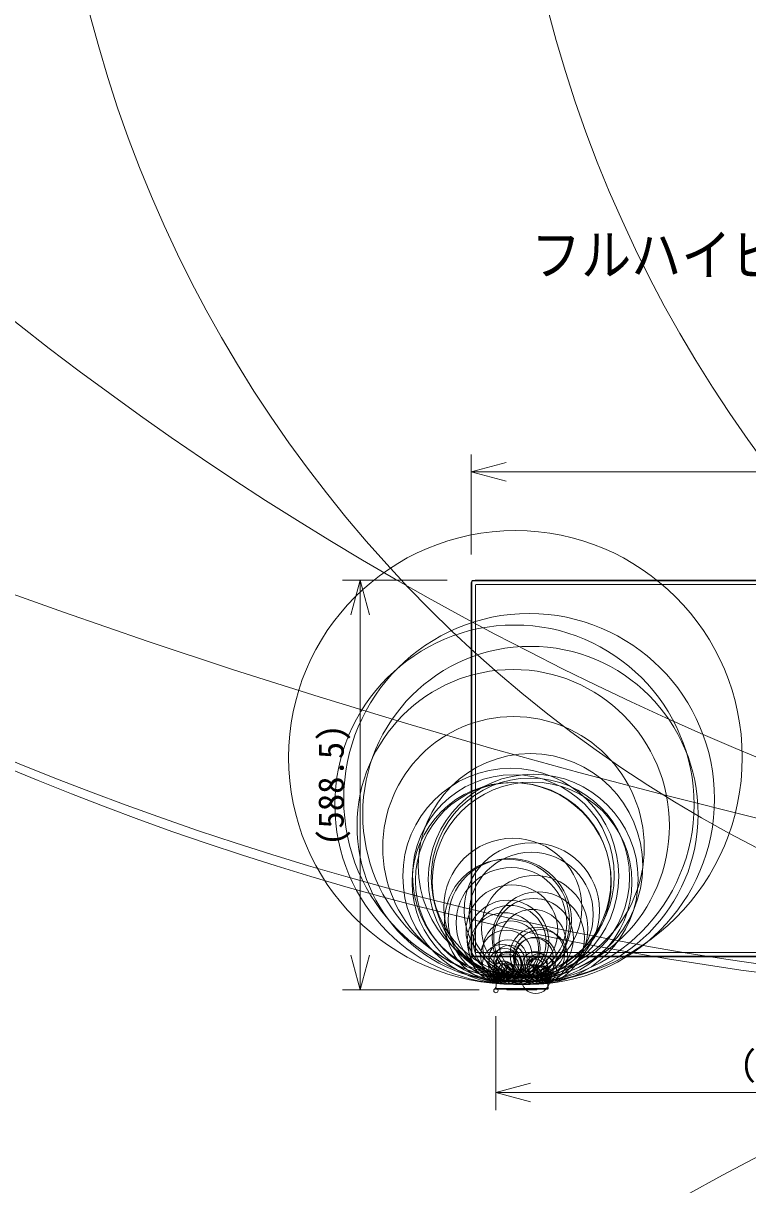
# Model space of a CAD drawing. Units: millimetres, scale not verified. Extents: x -420 to 631, y -242 to 1051.
# Drawn here: x -72 to -19.9, y -11.9 to 71.5 of the extents above; entities that cross this region are included whole.
import ezdxf
from ezdxf.enums import TextEntityAlignment as Align

# ---------------------------------------------------------------- set-up
doc = ezdxf.new("R2010")
doc.units = ezdxf.units.MM
doc.header["$LTSCALE"] = 0.125
for name, color, linetype, lineweight in [('0-0_0', 7, 'Continuous', 20), ('0-4_SUNPO', 3, 'Continuous', 18), ('0-5_GAIKEI', 1, 'Continuous', 18)]:
    doc.layers.add(name, color=color, linetype=linetype, lineweight=lineweight)
doc.layers.add('0-1_MOJI1', color=7, linetype='Continuous')
doc.styles.add('ＭＳ ゴシック', font='')
doc.styles.get('ＭＳ ゴシック').set_extended_font_data('MS Gothic')

# ---------------------------------------------------------------- blocks, each defined once
blk = doc.blocks.new('_Open30')
at = {"layer": '0-0_0'}
blk.add_line((0, 0), (-1, 0), dxfattribs=at)
blk.add_lwpolyline([(-1, 0.26795), (0, 0), (-1, -0.26795)], dxfattribs=at)
blk = doc.blocks.new('D1')
at = {"layer": '0-4_SUNPO'}
for p, q in [((22.9796, 218.9754), (15.4698, 218.9754)), ((16.7198, 216.4754), (16.7198, 192.0475)), ((25.2751, 189.5475), (15.4698, 189.5475))]:
    blk.add_line(p, q, dxfattribs=at)
at = {"layer": '0-4_SUNPO', "xscale": 2.5, "yscale": 2.5}
for p, rotation in [((16.7198, 218.9754), 90), ((16.7198, 189.5475), 270)]:
    blk.add_blockref('_Open30', p, dxfattribs=dict(at, rotation=rotation))
at = {"layer": '0-4_SUNPO', "color": 7, "style": 'ＭＳ ゴシック'}
blk.add_text('(588.5)', height=1.833, rotation=90, dxfattribs=at).set_placement((16.0948, 199.8865), align=Align.BOTTOM_LEFT)
blk = doc.blocks.new('D3')
at = {"layer": '0-4_SUNPO'}
for p, q in [((26.4751, 187.6519), (26.4751, 180.9176)), ((70.3047, 187.6519), (70.3047, 180.9176)), ((28.9751, 182.1676), (67.8047, 182.1676))]:
    blk.add_line(p, q, dxfattribs=at)
at = {"layer": '0-4_SUNPO', "xscale": 2.5, "yscale": 2.5, "rotation": 180}
blk.add_blockref('_Open30', (26.4751, 182.1676), dxfattribs=at)
at = {"layer": '0-4_SUNPO', "xscale": 2.5, "yscale": 2.5}
blk.add_blockref('_Open30', (70.3047, 182.1676), dxfattribs=at)
at = {"layer": '0-4_SUNPO', "color": 7, "style": 'ＭＳ ゴシック'}
blk.add_text('(876.5)', height=1.833, dxfattribs=at).set_placement((44.0149, 182.7926), align=Align.BOTTOM_LEFT)
blk = doc.blocks.new('D4')
at = {"layer": '0-4_SUNPO'}
for p, q in [((24.7109, 220.8078), (24.7109, 228.0069)), ((72.0609, 220.8078), (72.0609, 228.0069)), ((27.2109, 226.7569), (69.5609, 226.7569))]:
    blk.add_line(p, q, dxfattribs=at)
at = {"layer": '0-4_SUNPO', "xscale": 2.5, "yscale": 2.5, "rotation": 180}
blk.add_blockref('_Open30', (24.7109, 226.7569), dxfattribs=at)
at = {"layer": '0-4_SUNPO', "xscale": 2.5, "yscale": 2.5}
blk.add_blockref('_Open30', (72.0609, 226.7569), dxfattribs=at)
at = {"layer": '0-4_SUNPO', "color": 7, "style": 'ＭＳ ゴシック'}
blk.add_text('947', height=1.833, dxfattribs=at).set_placement((46.5109, 227.3819), align=Align.BOTTOM_LEFT)

msp = doc.modelspace()

# ---------------------------------------------------------------- linework, layer by layer
at = {"layer": '0-5_GAIKEI'}
for p, q in [((-39.7973, 4.7106), (-39.7973, 31.1969)), ((-39.7973, 31.1969), (-39.7798, 31.1969)), ((-39.7973, 31.1719), (-39.7798, 31.1719)), ((-39.7497, 31.3111), (-39.7798, 31.3111)), ((-39.7497, 31.3111), (-39.7497, 4.5964)), ((-39.6296, 31.4312), (-39.6296, 31.4612)), ((7.4201, 31.4312), (-39.6296, 31.4312)), ((-39.5111, 31.4788), (7.3016, 31.4788)), ((-39.5111, 31.4612), (-39.5111, 31.4788)), ((-39.4861, 31.4612), (-39.4861, 31.4788)), ((-39.4845, 31.1159), (-39.4845, 4.7916)), ((7.2249, 31.166), (-39.4344, 31.166)), ((-39.7973, 4.7357), (-39.7798, 4.7357)), ((-39.7973, 4.7106), (-39.7798, 4.7106)), ((-39.7497, 4.5964), (-39.7798, 4.5964)), ((-39.6296, 4.4763), (-39.6296, 4.4463)), ((-39.6296, 4.4763), (7.4201, 4.4763)), ((-39.5111, 4.4463), (-39.5111, 4.4288)), ((7.3016, 4.4288), (-39.5111, 4.4288)), ((-39.4861, 4.4463), (-39.4861, 4.4288)), ((-39.4344, 4.7416), (7.2249, 4.7416)), ((-37.3617, 3.4009), (-37.3617, 3.0949)), ((-35.0273, 3.5195), (-35.0273, 3.5195)), ((-34.9195, 3.4009), (-34.9195, 3.0949)), ((-36.7478, 3.007), (-35.5333, 3.007)), ((-36.7478, 2.8883), (-35.5333, 2.8883)), ((-36.7442, 2.6256), (-35.537, 2.6256)), ((-34.4705, 2.8025), (-34.4885, 3.1107)), ((-34.3039, 2.5934), (-34.3066, 2.6239)), ((-38.0156, 2.1552), (-34.2656, 2.1552)), ((-36.7442, 2.4444), (-35.537, 2.4444))]:
    msp.add_line(p, q, dxfattribs=at)
at = {"layer": '0-5_GAIKEI', "color": 7}
for p, q in [((-39.7798, 31.3111), (-39.7798, 4.5964)), ((7.4201, 31.4612), (-39.6296, 31.4612)), ((-39.6296, 4.4463), (7.4201, 4.4463)), ((-36.6656, 3.8512), (-36.6656, 4.4288)), ((-35.6156, 4.4288), (-35.6156, 3.8512)), ((-34.9195, 3.4009), (-37.3617, 3.4009)), ((-37.2349, 3.7599), (-37.2584, 3.5195)), ((-35.1374, 3.8509), (-37.1438, 3.8509)), ((-35.1422, 3.8509), (-35.1423, 3.8509)), ((-35.1373, 3.8509), (-35.1376, 3.8509)), ((-35.0275, 3.5195), (-35.0463, 3.7599)), ((-38.0156, 2.1552), (-37.9475, 2.933)), ((-37.9746, 2.6239), (-37.9773, 2.5934)), ((-37.9702, 2.6738), (-37.9746, 2.6239)), ((-37.9661, 2.7212), (-37.9702, 2.6738)), ((-37.9639, 2.7459), (-37.9661, 2.7212)), ((-37.9603, 2.787), (-37.9639, 2.7459)), ((-34.2656, 2.1552), (-34.3336, 2.933)), ((-37.9658, 2.1009), (-34.3154, 2.1009)), ((-37.2156, 2.0509), (-37.2156, 2.1009))]:
    msp.add_line(p, q, dxfattribs=at)
msp.add_lwpolyline([(-37.2156, 2.0509), (-35.0656, 2.0509), (-35.0656, 2.1009)], dxfattribs=at)
at = {"layer": '0-5_GAIKEI'}
for centre, radius in [((105.6249, 525.1589), 525.7065), ((67.0769, 227.3173), 225.6601), ((12.7776, 226.6018), 224.9417), ((9.2433, 213.4448), 212.0252), ((56.6408, 95.9361), 93.8799), ((23.1899, 95.3329), 93.2761), ((-36.6103, 18.7411), 16.2973), ((-35.6213, 15.7639), 13.3198), ((-36.6755, 15.3511), 12.9068), ((-35.5262, 14.6752), 12.0496), ((-36.765, 13.8437), 11.2181), ((-36.7454, 12.2818), 9.3934), ((-35.5268, 10.9534), 8.065), ((-36.9382, 10.2112), 7.7601), ((-35.3294, 9.9941), 7.5426), ((-36.8803, 9.7814), 7.1543), ((-36.7536, 10.2537), 7.2467), ((-36.7724, 9.9116), 7.0231), ((-35.5276, 10.1355), 7.1284), ((-35.411, 9.8033), 7.1763), ((-36.794, 7.972), 4.9647), ((-35.4346, 7.7554), 4.8658), ((-35.4721, 7.4691), 4.4615), ((-37.2059, 6.9535), 4.4915), ((-37.0164, 7.0571), 4.4265), ((-36.8934, 6.8636), 3.9728), ((-35.2218, 6.447), 3.8148), ((-36.8585, 6.302), 3.2934), ((-37.1386, 5.5657), 2.9301), ((-34.9647, 5.778), 3.3108), ((-35.3005, 5.7551), 2.861), ((-37.3995, 5.0313), 2.5595), ((-37.0103, 5.5069), 2.6111), ((-35.3712, 5.4187), 2.4086), ((-36.9429, 5.0101), 1.9988), ((-37.2625, 4.496), 1.8533), ((-35.0325, 4.5982), 1.9564), ((-34.8011, 4.4278), 1.9507), ((-37.5619, 3.8928), 1.4095), ((-37.3722, 3.8313), 1.1796), ((-37.1453, 4.2761), 1.373), ((-37.0402, 4.1331), 1.1163), ((-35.276, 4.405), 1.3905), ((-35.1502, 4.3691), 1.4669), ((-37.2338, 3.7716), 0.8608), ((-37.0909, 3.9222), 0.9002), ((-35.2059, 3.9065), 0.8871), ((-34.8747, 3.6512), 0.9964), ((-35.0242, 3.6526), 0.7394), ((-35.1421, 3.6364), 0.6099), ((-34.6442, 3.4765), 0.9865), ((36.9085, -119.437), 123.0389), ((40.5029, -83.2724), 86.7962), ((-37.6931, 3.221), 0.725), ((-37.8808, 3.1963), 0.4001), ((-37.4685, 3.3929), 0.7308), ((-37.5564, 3.0939), 0.4191), ((-37.3083, 3.4438), 0.5246), ((-37.3864, 3.1982), 0.2669), ((-37.1575, 3.5205), 0.4933), ((-37.2045, 3.3478), 0.3143), ((-37.2481, 3.2284), 0.1872), ((-34.9396, 3.3269), 0.4029), ((-35.0644, 3.3102), 0.2748), ((-34.7647, 3.2184), 0.5498), ((-34.5386, 3.0308), 0.5285), ((-34.4004, 3.1963), 0.4001), ((42.5274, -89.3323), 92.5766), ((-37.7824, 2.8978), 0.3897), ((-37.8396, 2.7447), 0.2263), ((-37.6693, 2.906), 0.2005), ((-37.6305, 2.9134), 0.224), ((-37.7011, 2.8504), 0.1365), ((-37.7221, 2.8212), 0.1005), ((-37.7409, 2.8014), 0.0732), ((-37.717, 2.7992), 0.094), ((-37.7261, 2.7976), 0.0847), ((-37.7599, 2.787), 0.0493), ((-37.426, 3.1052), 0.1658), ((-37.3618, 2.8947), 0.2002), ((-37.4583, 3.0462), 0.0985), ((-37.4878, 3.0098), 0.0517), ((-37.5069, 2.9957), 0.028), ((-37.277, 3.1681), 0.1204), ((-37.303, 3.1262), 0.0711), ((-37.3217, 3.1054), 0.0431), ((-37.3361, 3.0953), 0.0255), ((-35.0068, 3.1716), 0.1247), ((-34.9194, 2.8947), 0.2002), ((-34.8618, 3.1175), 0.1795), ((-34.9662, 3.1111), 0.0519), ((-34.9451, 3.0954), 0.0255), ((-34.6785, 2.9715), 0.2883), ((-34.8061, 3.0228), 0.0696), ((-34.612, 2.9068), 0.2012), ((-34.7759, 2.9964), 0.0295), ((-34.4673, 2.806), 0.2927), ((-34.5812, 2.8525), 0.1388), ((-34.5619, 2.7986), 0.0916), ((-34.5512, 2.8117), 0.0882), ((-34.5541, 2.7976), 0.0837), ((-34.5273, 2.7908), 0.0565), ((-34.5221, 2.7873), 0.0503), ((-34.3869, 2.6337), 0.1025), ((-34.3631, 2.6033), 0.0639), ((-34.3482, 2.5914), 0.0448), ((-34.3442, 2.5895), 0.0404), ((39.6153, -67.7236), 71.0403), ((39.8958, -64.5418), 67.6525), ((39.8958, -64.0789), 67.0122), ((39.143, -58.974), 62.0303)]:
    msp.add_circle(centre, radius, dxfattribs=at)
at = {"layer": '0-5_GAIKEI', "color": 7}
for centre, radius in [((-35.1527, 2.8201), 1.031), ((-35.1423, 3.6476), 0.2034), ((-35.1429, 3.6843), 0.1667), ((-37.8936, 2.6342), 0.1033), ((-37.9134, 2.608), 0.0704), ((-37.9258, 2.596), 0.0532), ((-37.9375, 2.5898), 0.0399), ((-38.0065, 2.0012), 0.1544), ((-38.0156, 2.1898), 0.0345), ((-38.0119, 2.1234), 0.032), ((-38.0143, 2.141), 0.0143), ((-38.0146, 2.1501), 0.00527), ((-38.0145, 2.151), 0.0043), ((-38.0148, 2.1522), 0.00316), ((-38.0148, 2.1523), 0.00306)]:
    msp.add_circle(centre, radius, dxfattribs=at)
for centre, radius, start, end in [((-39.6296, 31.3111), 0.1502, 90, 180), ((-39.6296, 4.5964), 0.1502, 180, 270), ((-37.3617, 3.2008), 0.2, 89.99989, 150), ((-37.4062, 3.532), 0.1481, 297.62338, 355.15246), ((-37.1352, 3.7512), 0.1, 94.92246, 175.00644), ((-35.146, 3.7512), 0.1, 4.99353, 85.07751), ((-34.8752, 3.538), 0.1533, 186.92139, 243.42896), ((-34.9194, 3.2008), 0.2, 30, 90.00011), ((-37.7483, 2.9155), 0.2, 102.8535, 174.9998), ((-37.8814, 3.5009), 0.4, 282.79316, 330.00002), ((-34.3998, 3.5007), 0.4, 210.00009, 257.20703), ((-34.5329, 2.9158), 0.2, 5.00001, 77.12205), ((-37.9658, 2.1509), 0.05, 175, 270), ((-34.3154, 2.1509), 0.05, 270, 5)]:
    msp.add_arc(centre, radius, start, end, dxfattribs=at)
at = {"layer": '0-5_GAIKEI'}
for centre, radius, start, end in [((-39.6296, 31.3111), 0.1201, 90, 180), ((-39.4344, 31.1159), 0.05, 90, 180), ((-39.6296, 4.5964), 0.1201, 180, 270), ((-39.4344, 4.7916), 0.05, 180, 270), ((-2519.9557, 147.803), 2486.3767, 356.65673, 356.66384), ((1920.5881, 3.6857), 1958.1231, 180.01126, 180.0202), ((-1946.3424, 3.6729), 1911.5962, 359.97969, 359.98885)]:
    msp.add_arc(centre, radius, start, end, dxfattribs=at)
at = {"layer": '0-5_GAIKEI', "color": 7}
for start_param, end_param in [(6.2641319, 6.2831853), (4.9767425, 6.2641319)]:
    msp.add_ellipse((-37.7753, 2.6065), major_axis=(-0.1992, 0.0174), ratio=0.99536, start_param=start_param, end_param=end_param, dxfattribs=at)
at = {"layer": '0-5_GAIKEI'}
for start_param, end_param in [(0.0190527, 1.3064426), (6.2831853, 6.302238)]:
    msp.add_ellipse((-34.5058, 2.6065), major_axis=(0.1992, 0.0174), ratio=0.995362, start_param=start_param, end_param=end_param, dxfattribs=at)

# ---------------------------------------------------------------- block references
at = {"layer": '0-4_SUNPO'}
for name in ['D4', 'D1', 'D3']:
    msp.add_blockref(name, (-64.4907, -187.4967), dxfattribs=at)

# ---------------------------------------------------------------- texts
at = {"layer": '0-1_MOJI1', "style": 'ＭＳ ゴシック', "width": 0.9}
msp.add_text('フルハイビジョン液晶ディスプレイ（スタンド付）', height=2.933, dxfattribs=at).set_placement((-35.4907, 52.5033), align=Align.BOTTOM_LEFT)

doc.saveas('drawing.dxf')
